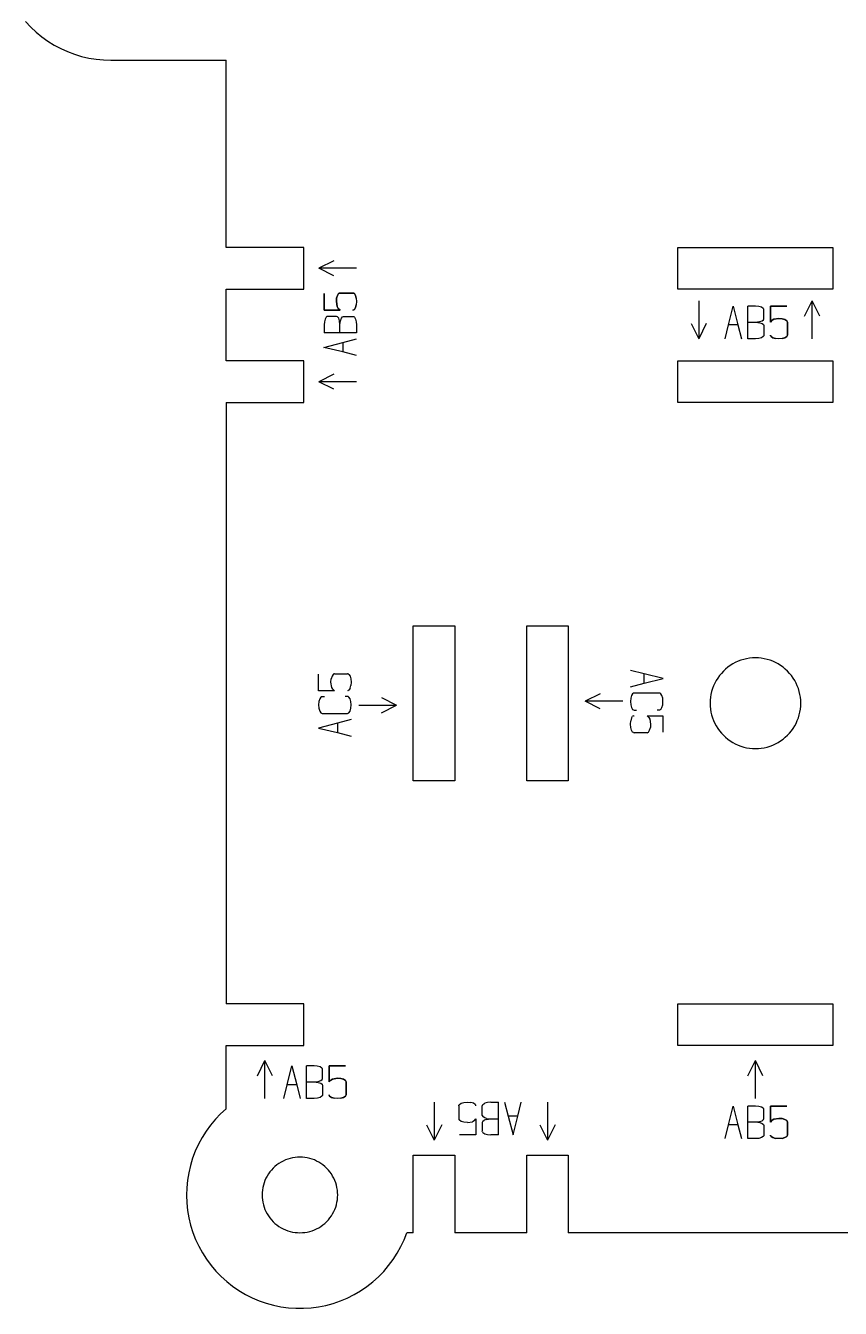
# Model space of a CAD drawing. Header units: millimetres. Extents: x -703 to -502, y -302 to 58.
# Drawn here: x -698.9 to -591.1, y -301.6 to -132 of the extents above; entities that cross this region are included whole.
import ezdxf

# ---------------------------------------------------------------- set-up
doc = ezdxf.new("R2010")
doc.units = ezdxf.units.MM
doc.layers.add('code', color=2, linetype='Continuous')
doc.layers.add('drawing', color=7, linetype='Continuous')

msp = doc.modelspace()

# ---------------------------------------------------------------- linework, layer by layer
at = {"layer": 'code'}
for p, q in [((-658.08, -163.06), (-660.08, -164.06)), ((-655.08, -164.06), (-660.08, -164.06)), ((-658.08, -165.06), (-660.08, -164.06)), ((-659.39, -169.58), (-659.39, -167.41)), ((-659.39, -167.41), (-659.39, -169.58)), ((-657.61, -167.66), (-657.72, -168.02)), ((-657.72, -168.02), (-657.61, -167.66)), ((-657.46, -167.42), (-657.61, -167.66)), ((-657.61, -167.66), (-657.46, -167.42)), ((-657.37, -167.36), (-657.46, -167.42)), ((-657.46, -167.42), (-657.37, -167.36)), ((-657.27, -167.34), (-657.37, -167.36)), ((-657.37, -167.36), (-657.27, -167.34)), ((-655.56, -167.34), (-657.27, -167.34)), ((-657.27, -167.34), (-655.56, -167.34)), ((-655.47, -167.36), (-655.56, -167.34)), ((-655.56, -167.34), (-655.47, -167.36)), ((-655.38, -167.42), (-655.47, -167.36)), ((-655.47, -167.36), (-655.38, -167.42)), ((-655.22, -167.66), (-655.38, -167.42)), ((-655.38, -167.42), (-655.22, -167.66)), ((-655.12, -168.02), (-655.22, -167.66)), ((-655.22, -167.66), (-655.12, -168.02)), ((-657.72, -168.02), (-657.75, -168.46)), ((-657.75, -168.46), (-657.72, -168.02)), ((-657.75, -168.46), (-657.65, -169.13)), ((-657.65, -169.13), (-657.75, -168.46)), ((-657.65, -169.13), (-657.53, -169.36)), ((-657.53, -169.36), (-657.65, -169.13)), ((-657.53, -169.36), (-657.27, -169.58)), ((-657.27, -169.58), (-657.53, -169.36)), ((-655.47, -169.56), (-655.56, -169.58)), ((-655.56, -169.58), (-655.47, -169.56)), ((-655.38, -169.5), (-655.47, -169.56)), ((-655.47, -169.56), (-655.38, -169.5)), ((-655.22, -169.26), (-655.38, -169.5)), ((-655.38, -169.5), (-655.22, -169.26)), ((-655.12, -168.9), (-655.22, -169.26)), ((-655.22, -169.26), (-655.12, -168.9)), ((-655.12, -168.02), (-655.08, -168.46)), ((-655.08, -168.46), (-655.12, -168.9)), ((-609.83, -168.38), (-609.83, -173.38)), ((-605.9, -171.56), (-605.28, -169.07)), ((-605.28, -169.07), (-604.64, -171.56)), ((-602.33, -169.08), (-603.35, -169.08)), ((-603.35, -171.19), (-603.35, -169.08)), ((-601.9, -169.11), (-602.33, -169.08)), ((-601.54, -169.22), (-601.9, -169.11)), ((-601.29, -169.38), (-601.54, -169.22)), ((-601.23, -169.46), (-601.29, -169.38)), ((-601.21, -169.56), (-601.23, -169.46)), ((-601.21, -170.73), (-601.21, -169.56)), ((-600.35, -171.19), (-600.35, -169.08)), ((-600.35, -169.08), (-598.18, -169.08)), ((-598.18, -169.08), (-600.35, -169.08)), ((-600.35, -169.08), (-600.35, -171.19)), ((-595.83, -170.38), (-594.83, -168.38)), ((-594.83, -173.38), (-594.83, -168.38)), ((-593.83, -170.38), (-594.83, -168.38)), ((-657.27, -169.58), (-659.39, -169.58)), ((-659.39, -169.58), (-657.27, -169.58)), ((-659.35, -171.13), (-659.39, -171.56)), ((-659.25, -170.77), (-659.35, -171.13)), ((-659.09, -170.52), (-659.25, -170.77)), ((-659, -170.46), (-659.09, -170.52)), ((-658.91, -170.44), (-659, -170.46)), ((-657.74, -170.44), (-658.91, -170.44)), ((-657.59, -170.5), (-657.74, -170.44)), ((-657.45, -170.67), (-657.59, -170.5)), ((-657.34, -171.01), (-657.45, -170.67)), ((-657.28, -171.56), (-657.34, -171.01)), ((-657.28, -171.56), (-657.21, -171)), ((-657.21, -171), (-657.1, -170.67)), ((-657.1, -170.67), (-656.97, -170.5)), ((-656.97, -170.5), (-656.82, -170.44)), ((-656.82, -170.44), (-655.56, -170.44)), ((-655.56, -170.44), (-655.46, -170.46)), ((-655.46, -170.46), (-655.37, -170.52)), ((-655.37, -170.52), (-655.22, -170.77)), ((-655.22, -170.77), (-655.12, -171.13)), ((-655.12, -171.13), (-655.08, -171.56)), ((-603.35, -173.38), (-603.35, -171.19)), ((-603.35, -171.19), (-602.33, -171.19)), ((-602.33, -171.19), (-601.78, -171.12)), ((-602.33, -171.19), (-601.77, -171.26)), ((-601.78, -171.12), (-601.44, -171.02)), ((-601.77, -171.26), (-601.44, -171.36)), ((-601.44, -171.02), (-601.27, -170.88)), ((-601.27, -170.88), (-601.21, -170.73)), ((-600.13, -170.94), (-600.35, -171.19)), ((-600.35, -171.19), (-600.13, -170.94)), ((-599.9, -170.81), (-600.13, -170.94)), ((-600.13, -170.94), (-599.9, -170.81)), ((-599.23, -170.71), (-599.9, -170.81)), ((-599.9, -170.81), (-599.23, -170.71)), ((-598.79, -170.75), (-599.23, -170.71)), ((-599.23, -170.71), (-598.79, -170.75)), ((-598.43, -170.85), (-598.79, -170.75)), ((-598.79, -170.75), (-598.43, -170.85)), ((-598.19, -171.01), (-598.43, -170.85)), ((-598.43, -170.85), (-598.19, -171.01)), ((-598.12, -171.1), (-598.19, -171.01)), ((-598.19, -171.01), (-598.12, -171.1)), ((-598.1, -171.19), (-598.12, -171.1)), ((-598.12, -171.1), (-598.1, -171.19)), ((-598.1, -172.9), (-598.1, -171.19)), ((-598.1, -171.19), (-598.1, -172.9)), ((-659.39, -171.56), (-659.39, -172.58)), ((-657.28, -172.58), (-659.39, -172.58)), ((-657.28, -172.58), (-657.28, -171.56)), ((-655.08, -172.58), (-657.28, -172.58)), ((-655.08, -171.56), (-655.08, -172.58)), ((-610.83, -171.38), (-609.83, -173.38)), ((-608.83, -171.38), (-609.83, -173.38)), ((-606.35, -173.38), (-605.9, -171.56)), ((-604.64, -171.56), (-605.9, -171.56)), ((-604.64, -171.56), (-604.16, -173.38)), ((-601.44, -171.36), (-601.27, -171.5)), ((-601.27, -171.5), (-601.21, -171.65)), ((-601.21, -172.9), (-601.23, -173)), ((-601.21, -171.65), (-601.21, -172.9)), ((-600.33, -173), (-600.35, -172.9)), ((-600.35, -172.9), (-600.33, -173)), ((-598.12, -173), (-598.1, -172.9)), ((-598.1, -172.9), (-598.12, -173)), ((-659.4, -174.52), (-656.9, -173.87)), ((-656.9, -175.13), (-659.4, -174.52)), ((-656.9, -173.87), (-655.08, -173.39)), ((-656.9, -173.87), (-656.9, -175.13)), ((-602.33, -173.38), (-603.35, -173.38)), ((-601.9, -173.35), (-602.33, -173.38)), ((-601.54, -173.25), (-601.9, -173.35)), ((-601.29, -173.09), (-601.54, -173.25)), ((-601.23, -173), (-601.29, -173.09)), ((-600.27, -173.09), (-600.33, -173)), ((-600.33, -173), (-600.27, -173.09)), ((-600.03, -173.24), (-600.27, -173.09)), ((-600.27, -173.09), (-600.03, -173.24)), ((-599.67, -173.35), (-600.03, -173.24)), ((-600.03, -173.24), (-599.67, -173.35)), ((-599.23, -173.38), (-599.67, -173.35)), ((-598.79, -173.35), (-599.23, -173.38)), ((-598.79, -173.35), (-598.43, -173.24)), ((-598.43, -173.24), (-598.79, -173.35)), ((-598.43, -173.24), (-598.19, -173.09)), ((-598.19, -173.09), (-598.43, -173.24)), ((-598.19, -173.09), (-598.12, -173)), ((-598.12, -173), (-598.19, -173.09)), ((-655.08, -175.58), (-656.9, -175.13)), ((-658.08, -178.06), (-660.08, -179.06)), ((-655.08, -179.06), (-660.08, -179.06)), ((-658.08, -180.06), (-660.08, -179.06)), ((-660.11, -219.92), (-660.11, -217.74)), ((-658.47, -218.79), (-658.44, -218.35)), ((-658.33, -217.99), (-658.44, -218.35)), ((-658.17, -217.75), (-658.33, -217.99)), ((-658.09, -217.69), (-658.17, -217.75)), ((-657.99, -217.67), (-658.09, -217.69)), ((-657.99, -217.67), (-656.28, -217.67)), ((-656.18, -217.69), (-656.28, -217.67)), ((-656.18, -217.69), (-656.09, -217.75)), ((-656.09, -217.75), (-655.94, -217.99)), ((-655.94, -217.99), (-655.83, -218.35)), ((-655.83, -218.35), (-655.8, -218.79)), ((-617.05, -217.67), (-618.87, -217.22)), ((-614.55, -218.28), (-617.05, -217.67)), ((-617.05, -218.93), (-617.05, -217.67)), ((-617.05, -218.93), (-614.55, -218.28)), ((-657.99, -219.92), (-660.11, -219.92)), ((-658.37, -219.47), (-658.47, -218.79)), ((-658.24, -219.7), (-658.37, -219.47)), ((-658.24, -219.7), (-657.99, -219.92)), ((-656.18, -219.9), (-656.28, -219.92)), ((-656.18, -219.9), (-656.09, -219.84)), ((-655.94, -219.59), (-656.09, -219.84)), ((-655.94, -219.59), (-655.83, -219.23)), ((-655.8, -218.79), (-655.83, -219.23)), ((-622.87, -220.3), (-624.87, -221.3)), ((-618.87, -219.41), (-617.05, -218.93)), ((-618.57, -220.3), (-618.73, -220.54)), ((-618.48, -220.24), (-618.57, -220.3)), ((-618.38, -220.22), (-618.48, -220.24)), ((-615.04, -220.22), (-618.38, -220.22)), ((-614.94, -220.24), (-615.04, -220.22)), ((-614.85, -220.3), (-614.94, -220.24)), ((-614.7, -220.54), (-614.85, -220.3)), ((-660.07, -221.35), (-660.11, -221.78)), ((-660.11, -221.78), (-660.07, -222.22)), ((-659.96, -220.98), (-660.07, -221.35)), ((-659.81, -220.74), (-659.96, -220.98)), ((-659.81, -220.74), (-659.72, -220.68)), ((-659.72, -220.68), (-659.63, -220.66)), ((-659.63, -220.66), (-659.32, -220.66)), ((-656.28, -220.66), (-656.58, -220.66)), ((-656.18, -220.68), (-656.28, -220.66)), ((-656.09, -220.74), (-656.18, -220.68)), ((-655.94, -220.98), (-656.09, -220.74)), ((-655.83, -221.34), (-655.94, -220.98)), ((-655.8, -221.78), (-655.83, -221.34)), ((-655.83, -222.23), (-655.8, -221.78)), ((-654.8, -221.82), (-649.8, -221.82)), ((-651.8, -220.82), (-649.8, -221.82)), ((-651.8, -222.82), (-649.8, -221.82)), ((-619.87, -221.3), (-624.87, -221.3)), ((-622.87, -222.3), (-624.87, -221.3)), ((-618.83, -220.9), (-618.87, -221.34)), ((-618.87, -221.34), (-618.83, -221.78)), ((-618.73, -220.54), (-618.83, -220.9)), ((-618.83, -221.78), (-618.73, -222.14)), ((-614.59, -220.9), (-614.7, -220.54)), ((-614.7, -222.14), (-614.59, -221.78)), ((-614.56, -221.34), (-614.59, -220.9)), ((-614.59, -221.78), (-614.56, -221.34)), ((-660.07, -222.22), (-659.96, -222.59)), ((-659.96, -222.59), (-659.81, -222.83)), ((-659.81, -222.83), (-659.72, -222.89)), ((-659.72, -222.89), (-659.63, -222.91)), ((-659.63, -222.91), (-656.28, -222.91)), ((-655.8, -223.72), (-657.61, -224.19)), ((-656.28, -222.91), (-656.18, -222.89)), ((-656.18, -222.89), (-656.09, -222.83)), ((-656.09, -222.83), (-655.94, -222.59)), ((-655.94, -222.59), (-655.83, -222.23)), ((-618.72, -223.53), (-618.83, -223.89)), ((-618.73, -222.14), (-618.57, -222.38)), ((-618.72, -223.53), (-618.57, -223.29)), ((-618.57, -222.38), (-618.48, -222.44)), ((-618.48, -223.23), (-618.57, -223.29)), ((-618.48, -222.44), (-618.38, -222.47)), ((-618.48, -223.23), (-618.38, -223.21)), ((-618.38, -222.47), (-618.08, -222.47)), ((-616.42, -223.43), (-616.67, -223.21)), ((-616.67, -223.21), (-614.56, -223.21)), ((-616.42, -223.43), (-616.29, -223.66)), ((-616.29, -223.66), (-616.19, -224.33)), ((-615.04, -222.47), (-615.34, -222.47)), ((-614.94, -222.44), (-615.04, -222.47)), ((-614.86, -222.38), (-614.94, -222.44)), ((-614.86, -222.38), (-614.7, -222.14)), ((-614.56, -223.21), (-614.56, -225.38)), ((-657.61, -224.19), (-660.11, -224.84)), ((-660.11, -224.84), (-657.61, -225.45)), ((-657.61, -224.19), (-657.61, -225.45)), ((-657.61, -225.45), (-655.8, -225.9)), ((-618.87, -224.33), (-618.83, -223.89)), ((-618.83, -224.77), (-618.87, -224.33)), ((-618.72, -225.13), (-618.83, -224.77)), ((-618.57, -225.38), (-618.72, -225.13)), ((-618.48, -225.44), (-618.57, -225.38)), ((-618.48, -225.44), (-618.38, -225.46)), ((-616.67, -225.46), (-618.38, -225.46)), ((-616.67, -225.46), (-616.58, -225.44)), ((-616.58, -225.44), (-616.49, -225.38)), ((-616.49, -225.38), (-616.33, -225.13)), ((-616.33, -225.13), (-616.23, -224.77)), ((-616.19, -224.33), (-616.23, -224.77)), ((-668.21, -270.81), (-667.21, -268.81)), ((-667.21, -273.81), (-667.21, -268.81)), ((-666.21, -270.81), (-667.21, -268.81)), ((-664.27, -271.99), (-663.66, -269.5)), ((-663.66, -269.5), (-663.01, -271.99)), ((-660.71, -269.5), (-661.72, -269.5)), ((-661.72, -271.61), (-661.72, -269.5)), ((-660.28, -269.54), (-660.71, -269.5)), ((-659.91, -269.65), (-660.28, -269.54)), ((-658.73, -271.62), (-658.73, -269.5)), ((-658.73, -269.5), (-656.55, -269.5)), ((-656.55, -269.5), (-658.73, -269.5)), ((-658.73, -269.5), (-658.73, -271.62)), ((-603.33, -270.81), (-602.33, -268.81)), ((-602.33, -273.81), (-602.33, -268.81)), ((-601.33, -270.81), (-602.33, -268.81)), ((-659.67, -269.8), (-659.91, -269.65)), ((-659.6, -269.89), (-659.67, -269.8)), ((-659.64, -271.31), (-659.58, -271.15)), ((-659.58, -269.98), (-659.6, -269.89)), ((-659.58, -271.15), (-659.58, -269.98)), ((-658.28, -271.24), (-658.51, -271.37)), ((-658.51, -271.37), (-658.28, -271.24)), ((-657.6, -271.14), (-658.28, -271.24)), ((-658.28, -271.24), (-657.6, -271.14)), ((-657.16, -271.17), (-657.6, -271.14)), ((-657.6, -271.14), (-657.16, -271.17)), ((-656.8, -271.28), (-657.16, -271.17)), ((-657.16, -271.17), (-656.8, -271.28)), ((-656.56, -271.44), (-656.8, -271.28)), ((-656.8, -271.28), (-656.56, -271.44)), ((-664.72, -273.81), (-664.27, -271.99)), ((-663.01, -271.99), (-664.27, -271.99)), ((-663.01, -271.99), (-662.54, -273.81)), ((-661.72, -273.81), (-661.72, -271.61)), ((-661.72, -271.61), (-660.71, -271.61)), ((-660.71, -271.61), (-660.16, -271.55)), ((-660.71, -271.61), (-660.15, -271.68)), ((-660.16, -271.55), (-659.81, -271.45)), ((-660.15, -271.68), (-659.81, -271.79)), ((-659.81, -271.45), (-659.64, -271.31)), ((-659.81, -271.79), (-659.64, -271.92)), ((-659.64, -271.92), (-659.58, -272.08)), ((-659.58, -272.08), (-659.58, -273.33)), ((-658.51, -271.37), (-658.73, -271.62)), ((-658.73, -271.62), (-658.51, -271.37)), ((-656.5, -271.52), (-656.56, -271.44)), ((-656.56, -271.44), (-656.5, -271.52)), ((-656.48, -271.62), (-656.5, -271.52)), ((-656.5, -271.52), (-656.48, -271.62)), ((-656.48, -273.33), (-656.48, -271.62)), ((-656.48, -271.62), (-656.48, -273.33)), ((-660.71, -273.81), (-661.72, -273.81)), ((-660.27, -273.78), (-660.71, -273.81)), ((-659.91, -273.67), (-660.27, -273.78)), ((-659.67, -273.52), (-659.91, -273.67)), ((-659.6, -273.43), (-659.67, -273.52)), ((-659.58, -273.33), (-659.6, -273.43)), ((-658.71, -273.43), (-658.73, -273.33)), ((-658.73, -273.33), (-658.71, -273.43)), ((-658.65, -273.52), (-658.71, -273.43)), ((-658.71, -273.43), (-658.65, -273.52)), ((-658.41, -273.67), (-658.65, -273.52)), ((-658.65, -273.52), (-658.41, -273.67)), ((-658.04, -273.78), (-658.41, -273.67)), ((-658.41, -273.67), (-658.04, -273.78)), ((-657.6, -273.81), (-658.04, -273.78)), ((-657.16, -273.78), (-657.6, -273.81)), ((-657.16, -273.78), (-656.8, -273.67)), ((-656.8, -273.67), (-657.16, -273.78)), ((-656.8, -273.67), (-656.56, -273.52)), ((-656.56, -273.52), (-656.8, -273.67)), ((-656.56, -273.52), (-656.5, -273.43)), ((-656.5, -273.43), (-656.56, -273.52)), ((-656.5, -273.43), (-656.48, -273.33)), ((-656.48, -273.33), (-656.5, -273.43)), ((-644.83, -274.31), (-644.83, -279.31)), ((-641.48, -274.61), (-641.54, -274.7)), ((-641.48, -274.61), (-641.24, -274.45)), ((-641.24, -274.45), (-640.88, -274.35)), ((-640.88, -274.35), (-640.43, -274.31)), ((-640.43, -274.31), (-639.99, -274.35)), ((-639.63, -274.45), (-639.99, -274.35)), ((-639.39, -274.61), (-639.63, -274.45)), ((-639.39, -274.61), (-639.33, -274.7)), ((-638.43, -274.69), (-638.37, -274.6)), ((-638.37, -274.6), (-638.12, -274.45)), ((-637.76, -274.35), (-638.12, -274.45)), ((-637.33, -274.31), (-637.76, -274.35)), ((-637.33, -274.31), (-636.31, -274.31)), ((-636.31, -276.51), (-636.31, -274.31)), ((-635.5, -274.31), (-635.03, -276.13)), ((-633.77, -276.13), (-633.32, -274.31)), ((-629.83, -274.31), (-629.83, -279.31)), ((-641.56, -274.79), (-641.54, -274.7)), ((-641.56, -274.79), (-641.56, -276.5)), ((-639.31, -274.79), (-639.33, -274.7)), ((-638.43, -274.69), (-638.46, -274.79)), ((-638.46, -276.05), (-638.46, -274.79)), ((-638.46, -276.05), (-638.4, -276.2)), ((-638.22, -276.33), (-638.4, -276.2)), ((-637.89, -276.44), (-638.22, -276.33)), ((-633.77, -276.13), (-635.03, -276.13)), ((-635.03, -276.13), (-634.38, -278.63)), ((-634.38, -278.63), (-633.77, -276.13)), ((-605.9, -277.3), (-605.28, -274.81)), ((-605.28, -274.81), (-604.64, -277.3)), ((-602.33, -274.81), (-603.35, -274.81)), ((-603.35, -276.92), (-603.35, -274.81)), ((-601.9, -274.85), (-602.33, -274.81)), ((-601.54, -274.96), (-601.9, -274.85)), ((-601.29, -275.11), (-601.54, -274.96)), ((-601.23, -275.2), (-601.29, -275.11)), ((-601.21, -275.29), (-601.23, -275.2)), ((-601.21, -276.46), (-601.21, -275.29)), ((-600.35, -276.93), (-600.35, -274.81)), ((-600.35, -274.81), (-598.18, -274.81)), ((-598.18, -274.81), (-600.35, -274.81)), ((-600.35, -274.81), (-600.35, -276.93)), ((-645.83, -277.31), (-644.83, -279.31)), ((-643.83, -277.31), (-644.83, -279.31)), ((-641.56, -276.5), (-641.54, -276.6)), ((-641.54, -276.6), (-641.48, -276.69)), ((-641.24, -276.84), (-641.48, -276.69)), ((-640.88, -276.95), (-641.24, -276.84)), ((-640.43, -276.98), (-640.88, -276.95)), ((-640.43, -276.98), (-639.76, -276.88)), ((-639.53, -276.76), (-639.76, -276.88)), ((-639.53, -276.76), (-639.31, -276.5)), ((-639.31, -276.5), (-639.31, -278.62)), ((-638.4, -276.82), (-638.46, -276.97)), ((-638.46, -276.97), (-638.46, -278.14)), ((-638.4, -276.82), (-638.22, -276.68)), ((-637.88, -276.57), (-638.22, -276.68)), ((-637.89, -276.44), (-637.33, -276.51)), ((-637.88, -276.57), (-637.33, -276.51)), ((-637.33, -276.51), (-636.31, -276.51)), ((-636.31, -278.62), (-636.31, -276.51)), ((-630.83, -277.31), (-629.83, -279.31)), ((-628.83, -277.31), (-629.83, -279.31)), ((-606.35, -279.12), (-605.9, -277.3)), ((-604.64, -277.3), (-605.9, -277.3)), ((-604.64, -277.3), (-604.16, -279.12)), ((-603.35, -279.12), (-603.35, -276.92)), ((-603.35, -276.92), (-602.33, -276.92)), ((-602.33, -276.92), (-601.78, -276.86)), ((-602.33, -276.92), (-601.77, -276.99)), ((-601.78, -276.86), (-601.44, -276.75)), ((-601.77, -276.99), (-601.44, -277.1)), ((-601.44, -276.75), (-601.27, -276.61)), ((-601.44, -277.1), (-601.27, -277.23)), ((-601.27, -276.61), (-601.21, -276.46)), ((-601.27, -277.23), (-601.21, -277.38)), ((-601.21, -277.38), (-601.21, -278.64)), ((-600.13, -276.67), (-600.35, -276.93)), ((-600.35, -276.93), (-600.13, -276.67)), ((-599.9, -276.55), (-600.13, -276.67)), ((-600.13, -276.67), (-599.9, -276.55)), ((-599.23, -276.45), (-599.9, -276.55)), ((-599.9, -276.55), (-599.23, -276.45)), ((-598.79, -276.48), (-599.23, -276.45)), ((-599.23, -276.45), (-598.79, -276.48)), ((-598.43, -276.59), (-598.79, -276.48)), ((-598.79, -276.48), (-598.43, -276.59)), ((-598.19, -276.74), (-598.43, -276.59)), ((-598.43, -276.59), (-598.19, -276.74)), ((-598.12, -276.83), (-598.19, -276.74)), ((-598.19, -276.74), (-598.12, -276.83)), ((-598.1, -276.93), (-598.12, -276.83)), ((-598.12, -276.83), (-598.1, -276.93)), ((-598.1, -278.64), (-598.1, -276.93)), ((-598.1, -276.93), (-598.1, -278.64)), ((-639.31, -278.62), (-641.48, -278.62)), ((-638.43, -278.23), (-638.46, -278.14)), ((-638.43, -278.23), (-638.37, -278.32)), ((-638.37, -278.32), (-638.12, -278.48)), ((-638.12, -278.48), (-637.76, -278.58)), ((-637.76, -278.58), (-637.33, -278.62)), ((-636.31, -278.62), (-637.33, -278.62)), ((-602.33, -279.12), (-603.35, -279.12)), ((-601.9, -279.09), (-602.33, -279.12)), ((-601.54, -278.98), (-601.9, -279.09)), ((-601.29, -278.83), (-601.54, -278.98)), ((-601.23, -278.74), (-601.29, -278.83)), ((-601.21, -278.64), (-601.23, -278.74)), ((-600.33, -278.74), (-600.35, -278.64)), ((-600.35, -278.64), (-600.33, -278.74)), ((-600.27, -278.82), (-600.33, -278.74)), ((-600.33, -278.74), (-600.27, -278.82)), ((-600.03, -278.98), (-600.27, -278.82)), ((-600.27, -278.82), (-600.03, -278.98)), ((-599.67, -279.08), (-600.03, -278.98)), ((-600.03, -278.98), (-599.67, -279.08)), ((-599.23, -279.12), (-599.67, -279.08)), ((-598.79, -279.08), (-599.23, -279.12)), ((-598.79, -279.08), (-598.43, -278.98)), ((-598.43, -278.98), (-598.79, -279.08)), ((-598.43, -278.98), (-598.19, -278.82)), ((-598.19, -278.82), (-598.43, -278.98)), ((-598.19, -278.82), (-598.12, -278.74)), ((-598.12, -278.74), (-598.19, -278.82)), ((-598.12, -278.74), (-598.1, -278.64)), ((-598.1, -278.64), (-598.12, -278.74))]:
    msp.add_line(p, q, dxfattribs=at)
at = {"layer": 'drawing'}
for p, q in [((-698.86, -131.45), (-698.19, -132.17)), ((-698.19, -132.17), (-697.47, -132.84)), ((-697.47, -132.84), (-696.71, -133.46)), ((-696.71, -133.46), (-695.92, -134.03)), ((-695.92, -134.03), (-695.08, -134.55)), ((-695.08, -134.55), (-694.22, -135.02)), ((-694.22, -135.02), (-693.32, -135.42)), ((-693.32, -135.42), (-692.4, -135.77)), ((-692.4, -135.77), (-691.46, -136.05)), ((-691.46, -136.05), (-690.51, -136.27)), ((-690.51, -136.27), (-689.54, -136.43)), ((-689.54, -136.43), (-688.56, -136.53)), ((-688.56, -136.53), (-687.58, -136.56)), ((-687.58, -136.56), (-672.33, -136.56)), ((-672.33, -161.31), (-672.33, -136.56)), ((-662.08, -161.31), (-672.33, -161.31)), ((-662.08, -166.81), (-662.08, -161.31)), ((-612.58, -166.81), (-612.58, -161.31)), ((-612.58, -161.31), (-592.08, -161.31)), ((-592.08, -161.31), (-592.08, -166.81)), ((-672.33, -166.81), (-662.08, -166.81)), ((-672.33, -176.31), (-672.33, -166.81)), ((-592.08, -166.81), (-612.58, -166.81)), ((-662.08, -176.31), (-672.33, -176.31)), ((-662.08, -181.81), (-662.08, -176.31)), ((-612.58, -181.81), (-612.58, -176.31)), ((-612.58, -176.31), (-592.08, -176.31)), ((-592.08, -176.31), (-592.08, -181.81)), ((-672.33, -181.81), (-662.08, -181.81)), ((-672.33, -181.81), (-672.33, -261.31)), ((-592.08, -181.81), (-612.58, -181.81)), ((-647.58, -231.81), (-647.58, -211.31)), ((-647.58, -211.31), (-642.08, -211.31)), ((-642.08, -211.31), (-642.08, -231.81)), ((-632.58, -231.81), (-632.58, -211.31)), ((-632.58, -211.31), (-627.08, -211.31)), ((-627.08, -211.31), (-627.08, -231.81)), ((-605.98, -216.8), (-606.29, -217.05)), ((-605.67, -216.57), (-605.98, -216.8)), ((-605.33, -216.37), (-605.67, -216.57)), ((-604.99, -216.18), (-605.33, -216.37)), ((-604.63, -216.02), (-604.99, -216.18)), ((-604.26, -215.88), (-604.63, -216.02)), ((-603.88, -215.77), (-604.26, -215.88)), ((-603.5, -215.68), (-603.88, -215.77)), ((-603.11, -215.61), (-603.5, -215.68)), ((-602.72, -215.57), (-603.11, -215.61)), ((-602.33, -215.56), (-602.72, -215.57)), ((-601.94, -215.57), (-602.33, -215.56)), ((-601.55, -215.61), (-601.94, -215.57)), ((-601.16, -215.68), (-601.55, -215.61)), ((-600.78, -215.77), (-601.16, -215.68)), ((-600.4, -215.88), (-600.78, -215.77)), ((-600.04, -216.02), (-600.4, -215.88)), ((-599.68, -216.18), (-600.04, -216.02)), ((-599.33, -216.37), (-599.68, -216.18)), ((-599, -216.57), (-599.33, -216.37)), ((-598.68, -216.8), (-599, -216.57)), ((-598.38, -217.05), (-598.68, -216.8)), ((-607.53, -218.56), (-607.71, -218.91)), ((-607.32, -218.23), (-607.53, -218.56)), ((-607.09, -217.91), (-607.32, -218.23)), ((-606.84, -217.61), (-607.09, -217.91)), ((-606.57, -217.32), (-606.84, -217.61)), ((-606.29, -217.05), (-606.57, -217.32)), ((-598.09, -217.32), (-598.38, -217.05)), ((-597.82, -217.61), (-598.09, -217.32)), ((-597.57, -217.91), (-597.82, -217.61)), ((-597.34, -218.23), (-597.57, -217.91)), ((-597.14, -218.56), (-597.34, -218.23)), ((-596.95, -218.91), (-597.14, -218.56)), ((-608.22, -220.39), (-608.28, -220.78)), ((-608.13, -220.01), (-608.22, -220.39)), ((-608.01, -219.63), (-608.13, -220.01)), ((-607.87, -219.27), (-608.01, -219.63)), ((-607.71, -218.91), (-607.87, -219.27)), ((-596.79, -219.27), (-596.95, -218.91)), ((-596.65, -219.63), (-596.79, -219.27)), ((-596.54, -220.01), (-596.65, -219.63)), ((-596.45, -220.39), (-596.54, -220.01)), ((-596.38, -220.78), (-596.45, -220.39)), ((-608.32, -221.17), (-608.33, -221.56)), ((-608.33, -221.56), (-608.32, -221.95)), ((-608.28, -220.78), (-608.32, -221.17)), ((-608.32, -221.95), (-608.28, -222.35)), ((-596.34, -221.17), (-596.38, -220.78)), ((-596.38, -222.35), (-596.34, -221.95)), ((-596.33, -221.56), (-596.34, -221.17)), ((-596.34, -221.95), (-596.33, -221.56)), ((-608.28, -222.35), (-608.22, -222.73)), ((-608.22, -222.73), (-608.13, -223.11)), ((-608.13, -223.11), (-608.01, -223.49)), ((-608.01, -223.49), (-607.87, -223.86)), ((-596.79, -223.86), (-596.65, -223.49)), ((-596.65, -223.49), (-596.54, -223.11)), ((-596.54, -223.11), (-596.45, -222.73)), ((-596.45, -222.73), (-596.38, -222.35)), ((-607.87, -223.86), (-607.71, -224.22)), ((-607.71, -224.22), (-607.53, -224.56)), ((-607.53, -224.56), (-607.32, -224.9)), ((-607.32, -224.9), (-607.09, -225.21)), ((-607.09, -225.21), (-606.84, -225.52)), ((-606.84, -225.52), (-606.57, -225.8)), ((-598.09, -225.8), (-597.82, -225.52)), ((-597.82, -225.52), (-597.57, -225.21)), ((-597.57, -225.21), (-597.34, -224.9)), ((-597.34, -224.9), (-597.14, -224.56)), ((-597.14, -224.56), (-596.95, -224.22)), ((-596.95, -224.22), (-596.79, -223.86)), ((-606.57, -225.8), (-606.29, -226.07)), ((-606.29, -226.07), (-605.98, -226.32)), ((-605.98, -226.32), (-605.67, -226.55)), ((-605.67, -226.55), (-605.33, -226.76)), ((-605.33, -226.76), (-604.99, -226.94)), ((-604.99, -226.94), (-604.63, -227.11)), ((-604.63, -227.11), (-604.26, -227.24)), ((-600.4, -227.24), (-600.04, -227.11)), ((-600.04, -227.11), (-599.68, -226.94)), ((-599.68, -226.94), (-599.33, -226.76)), ((-599.33, -226.76), (-599, -226.55)), ((-599, -226.55), (-598.68, -226.32)), ((-598.68, -226.32), (-598.38, -226.07)), ((-598.38, -226.07), (-598.09, -225.8)), ((-604.26, -227.24), (-603.88, -227.36)), ((-603.88, -227.36), (-603.5, -227.45)), ((-603.5, -227.45), (-603.11, -227.51)), ((-603.11, -227.51), (-602.72, -227.55)), ((-602.72, -227.55), (-602.33, -227.56)), ((-602.33, -227.56), (-601.94, -227.55)), ((-601.94, -227.55), (-601.55, -227.51)), ((-601.55, -227.51), (-601.16, -227.45)), ((-601.16, -227.45), (-600.78, -227.36)), ((-600.78, -227.36), (-600.4, -227.24)), ((-642.08, -231.81), (-647.58, -231.81)), ((-627.08, -231.81), (-632.58, -231.81)), ((-662.08, -261.31), (-672.33, -261.31)), ((-662.08, -266.81), (-662.08, -261.31)), ((-612.58, -261.31), (-592.08, -261.31)), ((-612.58, -266.81), (-612.58, -261.31)), ((-592.08, -261.31), (-592.08, -266.81)), ((-672.33, -266.81), (-662.08, -266.81)), ((-672.33, -275.16), (-672.33, -266.81)), ((-592.08, -266.81), (-612.58, -266.81)), ((-673.07, -275.84), (-673.76, -276.56)), ((-672.33, -275.16), (-673.07, -275.84)), ((-674.4, -277.33), (-674.99, -278.13)), ((-673.76, -276.56), (-674.4, -277.33)), ((-675.52, -278.98), (-676, -279.86)), ((-674.99, -278.13), (-675.52, -278.98)), ((-676.42, -280.77), (-676.77, -281.7)), ((-676, -279.86), (-676.42, -280.77)), ((-647.58, -291.56), (-647.58, -281.31)), ((-647.58, -281.31), (-642.08, -281.31)), ((-642.08, -281.31), (-642.08, -291.56)), ((-632.58, -291.56), (-632.58, -281.31)), ((-632.58, -281.31), (-627.08, -281.31)), ((-627.08, -281.31), (-627.08, -291.56)), ((-677.06, -282.66), (-677.29, -283.63)), ((-676.77, -281.7), (-677.06, -282.66)), ((-666.12, -283.03), (-666.34, -283.27)), ((-665.88, -282.8), (-666.12, -283.03)), ((-665.62, -282.6), (-665.88, -282.8)), ((-665.36, -282.4), (-665.62, -282.6)), ((-665.08, -282.23), (-665.36, -282.4)), ((-664.79, -282.08), (-665.08, -282.23)), ((-664.49, -281.94), (-664.79, -282.08)), ((-664.19, -281.83), (-664.49, -281.94)), ((-663.88, -281.73), (-664.19, -281.83)), ((-663.56, -281.66), (-663.88, -281.73)), ((-663.23, -281.6), (-663.56, -281.66)), ((-662.91, -281.57), (-663.23, -281.6)), ((-662.58, -281.56), (-662.91, -281.57)), ((-662.25, -281.57), (-662.58, -281.56)), ((-661.93, -281.6), (-662.25, -281.57)), ((-661.61, -281.66), (-661.93, -281.6)), ((-661.29, -281.73), (-661.61, -281.66)), ((-660.97, -281.83), (-661.29, -281.73)), ((-660.67, -281.94), (-660.97, -281.83)), ((-660.37, -282.08), (-660.67, -281.94)), ((-660.08, -282.23), (-660.37, -282.08)), ((-659.8, -282.4), (-660.08, -282.23)), ((-659.54, -282.6), (-659.8, -282.4)), ((-659.28, -282.8), (-659.54, -282.6)), ((-659.05, -283.03), (-659.28, -282.8)), ((-658.82, -283.27), (-659.05, -283.03)), ((-677.45, -284.61), (-677.55, -285.61)), ((-677.29, -283.63), (-677.45, -284.61)), ((-667.2, -284.65), (-667.32, -284.95)), ((-667.07, -284.35), (-667.2, -284.65)), ((-666.91, -284.06), (-667.07, -284.35)), ((-666.74, -283.78), (-666.91, -284.06)), ((-666.55, -283.52), (-666.74, -283.78)), ((-666.34, -283.27), (-666.55, -283.52)), ((-658.61, -283.52), (-658.82, -283.27)), ((-658.42, -283.78), (-658.61, -283.52)), ((-658.25, -284.06), (-658.42, -283.78)), ((-658.1, -284.35), (-658.25, -284.06)), ((-657.96, -284.65), (-658.1, -284.35)), ((-657.85, -284.95), (-657.96, -284.65)), ((-677.55, -285.61), (-677.58, -286.61)), ((-667.57, -286.24), (-667.58, -286.56)), ((-667.58, -286.56), (-667.57, -286.89)), ((-667.54, -285.91), (-667.57, -286.24)), ((-667.49, -285.59), (-667.54, -285.91)), ((-667.41, -285.27), (-667.49, -285.59)), ((-667.32, -284.95), (-667.41, -285.27)), ((-657.75, -285.27), (-657.85, -284.95)), ((-657.68, -285.59), (-657.75, -285.27)), ((-657.62, -285.91), (-657.68, -285.59)), ((-657.59, -286.24), (-657.62, -285.91)), ((-657.58, -286.56), (-657.59, -286.24)), ((-657.59, -286.89), (-657.58, -286.56)), ((-677.58, -286.61), (-677.54, -287.61)), ((-677.54, -287.61), (-677.44, -288.6)), ((-667.57, -286.89), (-667.54, -287.21)), ((-667.54, -287.21), (-667.49, -287.54)), ((-667.49, -287.54), (-667.41, -287.86)), ((-667.41, -287.86), (-667.32, -288.17)), ((-667.32, -288.17), (-667.2, -288.48)), ((-657.96, -288.48), (-657.85, -288.17)), ((-657.85, -288.17), (-657.75, -287.86)), ((-657.75, -287.86), (-657.68, -287.54)), ((-657.68, -287.54), (-657.62, -287.21)), ((-657.62, -287.21), (-657.59, -286.89)), ((-677.44, -288.6), (-677.27, -289.59)), ((-677.27, -289.59), (-677.04, -290.56)), ((-667.2, -288.48), (-667.07, -288.77)), ((-667.07, -288.77), (-666.91, -289.06)), ((-666.91, -289.06), (-666.74, -289.34)), ((-666.74, -289.34), (-666.55, -289.61)), ((-666.55, -289.61), (-666.34, -289.86)), ((-666.34, -289.86), (-666.12, -290.1)), ((-659.05, -290.1), (-658.82, -289.86)), ((-658.82, -289.86), (-658.61, -289.61)), ((-658.61, -289.61), (-658.42, -289.34)), ((-658.42, -289.34), (-658.25, -289.06)), ((-658.25, -289.06), (-658.1, -288.77)), ((-658.1, -288.77), (-657.96, -288.48)), ((-677.04, -290.56), (-676.74, -291.51)), ((-676.74, -291.51), (-676.38, -292.44)), ((-666.12, -290.1), (-665.88, -290.32)), ((-665.88, -290.32), (-665.62, -290.53)), ((-665.62, -290.53), (-665.36, -290.72)), ((-665.36, -290.72), (-665.08, -290.89)), ((-665.08, -290.89), (-664.79, -291.05)), ((-664.79, -291.05), (-664.49, -291.18)), ((-664.49, -291.18), (-664.19, -291.3)), ((-664.19, -291.3), (-663.88, -291.39)), ((-663.88, -291.39), (-663.56, -291.47)), ((-663.56, -291.47), (-663.23, -291.52)), ((-663.23, -291.52), (-662.91, -291.55)), ((-662.91, -291.55), (-662.58, -291.56)), ((-662.58, -291.56), (-662.25, -291.55)), ((-662.25, -291.55), (-661.93, -291.52)), ((-661.93, -291.52), (-661.61, -291.47)), ((-661.61, -291.47), (-661.29, -291.39)), ((-661.29, -291.39), (-660.97, -291.3)), ((-660.97, -291.3), (-660.67, -291.18)), ((-660.67, -291.18), (-660.37, -291.05)), ((-660.37, -291.05), (-660.08, -290.89)), ((-660.08, -290.89), (-659.8, -290.72)), ((-659.8, -290.72), (-659.54, -290.53)), ((-659.54, -290.53), (-659.28, -290.32)), ((-659.28, -290.32), (-659.05, -290.1)), ((-648.8, -292.49), (-648.44, -291.56)), ((-647.58, -291.56), (-648.44, -291.56)), ((-632.58, -291.56), (-642.08, -291.56)), ((-577.58, -291.56), (-627.08, -291.56)), ((-676.38, -292.44), (-675.96, -293.35)), ((-649.23, -293.4), (-648.8, -292.49)), ((-675.96, -293.35), (-675.48, -294.22)), ((-675.48, -294.22), (-674.94, -295.07)), ((-650.26, -295.11), (-649.71, -294.27)), ((-649.71, -294.27), (-649.23, -293.4)), ((-674.94, -295.07), (-674.34, -295.87)), ((-674.34, -295.87), (-673.7, -296.63)), ((-673.7, -296.63), (-673, -297.35)), ((-652.2, -297.39), (-651.5, -296.67)), ((-651.5, -296.67), (-650.85, -295.91)), ((-650.85, -295.91), (-650.26, -295.11)), ((-673, -297.35), (-672.26, -298.02)), ((-672.26, -298.02), (-671.48, -298.64)), ((-653.73, -298.67), (-652.94, -298.06)), ((-652.94, -298.06), (-652.2, -297.39)), ((-671.48, -298.64), (-670.65, -299.21)), ((-670.65, -299.21), (-669.79, -299.71)), ((-669.79, -299.71), (-668.9, -300.17)), ((-656.31, -300.19), (-655.42, -299.74)), ((-655.42, -299.74), (-654.55, -299.23)), ((-654.55, -299.23), (-653.73, -298.67)), ((-668.9, -300.17), (-667.98, -300.56)), ((-667.98, -300.56), (-667.04, -300.88)), ((-667.04, -300.88), (-666.07, -301.15)), ((-666.07, -301.15), (-665.09, -301.35)), ((-665.09, -301.35), (-664.1, -301.48)), ((-664.1, -301.48), (-663.11, -301.55)), ((-663.11, -301.55), (-662.11, -301.55)), ((-662.11, -301.55), (-661.11, -301.49)), ((-661.11, -301.49), (-660.12, -301.36)), ((-660.12, -301.36), (-659.14, -301.16)), ((-659.14, -301.16), (-658.18, -300.9)), ((-658.18, -300.9), (-657.23, -300.58)), ((-657.23, -300.58), (-656.31, -300.19))]:
    msp.add_line(p, q, dxfattribs=at)

doc.saveas('drawing.dxf')
